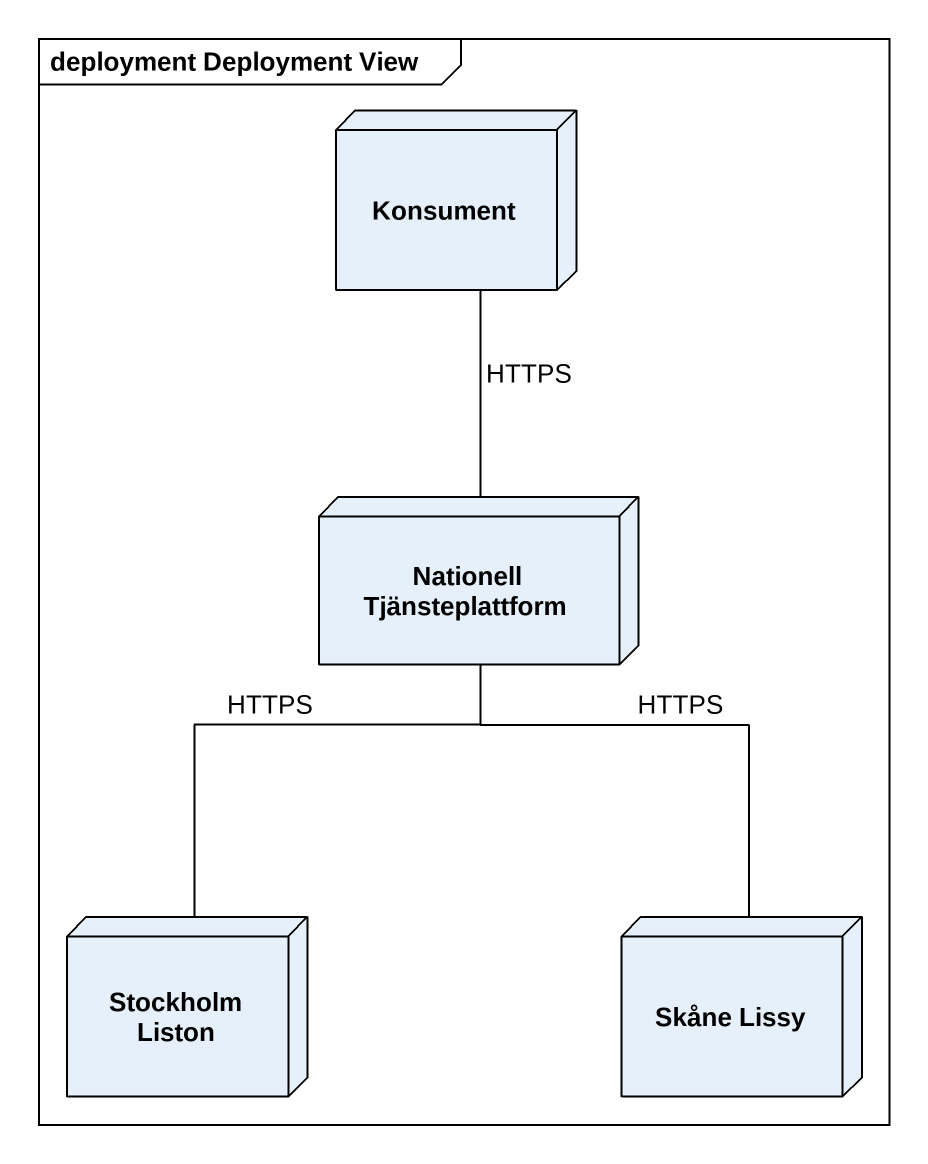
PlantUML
@startuml
mainframe deployment Deployment View
node Konsument
node "Nationell Tjänsteplattform" as Nationell_Tjänsteplattform
node "Stockholm Liston" as Stockholm_Liston
node "Skåne Lissy" as Skåne_Lissy
Konsument -- Nationell_Tjänsteplattform : HTTPS
Nationell_Tjänsteplattform -- Stockholm_Liston : HTTPS
Nationell_Tjänsteplattform -- Skåne_Lissy : HTTPS
@enduml
